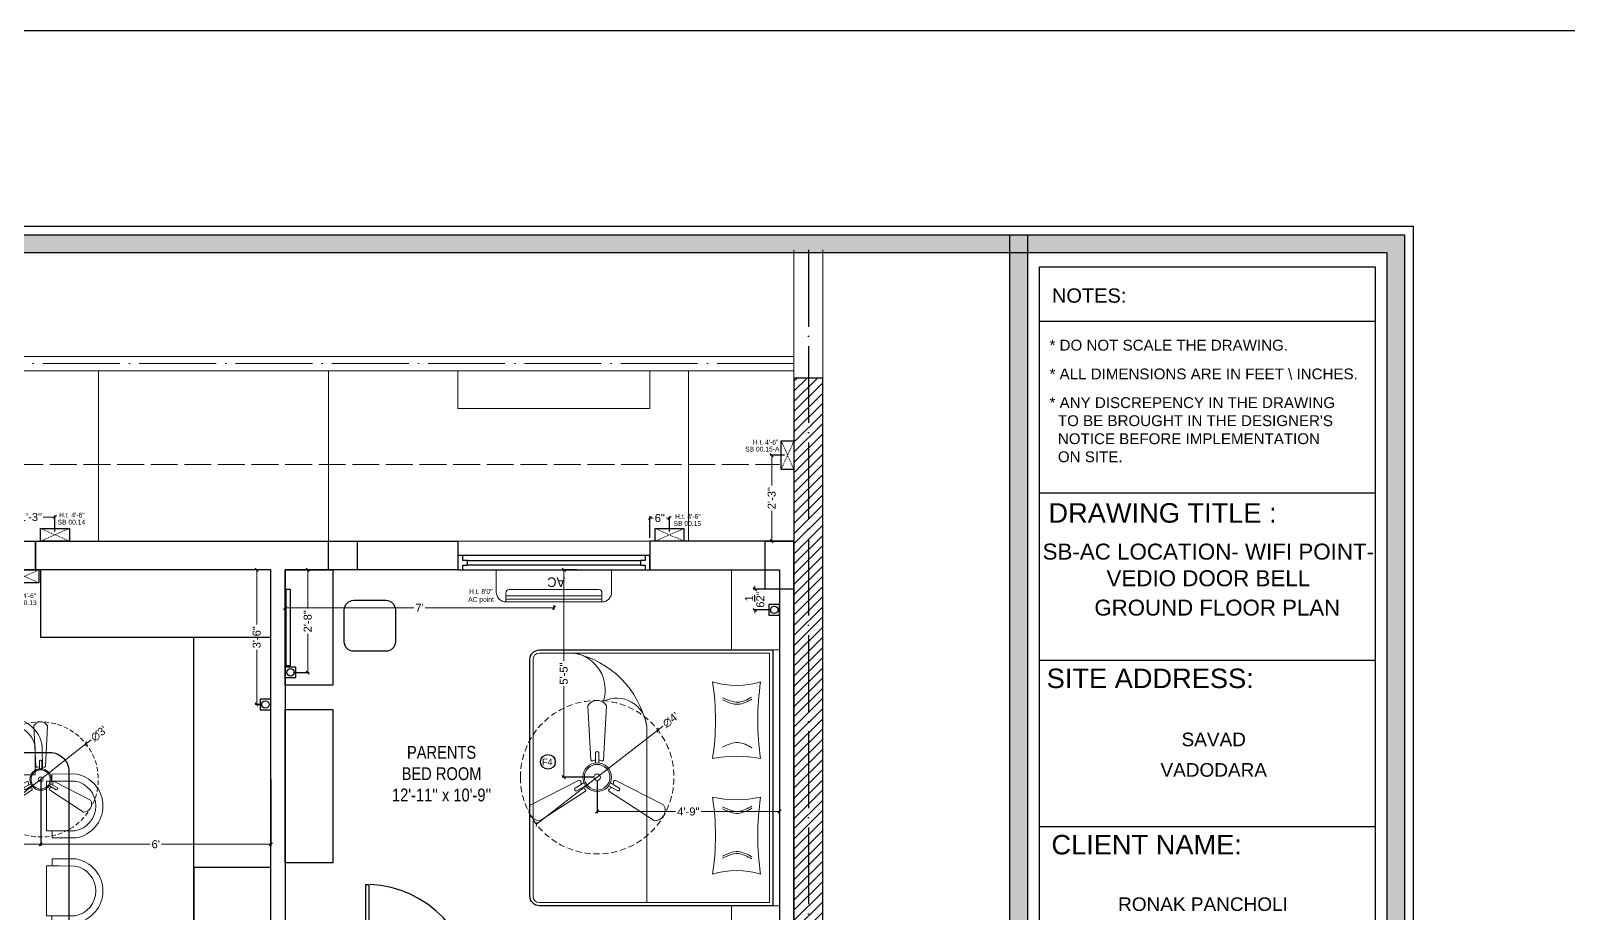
# Model space of a CAD drawing. Header units: millimetres. Extents: x 56222 to 3066687, y -650199 to -121287.
# Drawn here: x 147677.7 to 148158.1, y -179657.5 to -179381.5 of the extents above; entities that cross this region are included whole.
import ezdxf
from ezdxf.enums import TextEntityAlignment as Align

# ---------------------------------------------------------------- set-up
doc = ezdxf.new("R2010")
doc.units = ezdxf.units.MM
doc.header["$MEASUREMENT"] = 0
doc.header["$PDMODE"] = 35
for name, pattern in [('ACAD_ISO02W100', [15, 12, -3]), ('ACAD_ISO04W100', [30, 24, -3, 0, -3]), ('DASHED', [0.75, 0.5, -0.25]), ('DASHED2', [0.375, 0.25, -0.125])]:
    doc.linetypes.add(name, pattern=pattern)
doc.layers.get('Defpoints').update_dxf_attribs({"color": 220})
for name, color, linetype in [('AR DOOR', 40, 'Continuous'), ('AR ELE-5', 134, 'Continuous'), ('GROUND FLOOR  ( Text )', 251, 'Continuous'), ('str coll', 6, 'Continuous')]:
    doc.layers.add(name, color=color, linetype=linetype)
for name, color, linetype, lineweight in [('COLUMN', 1, 'Continuous', 30), ('dim05', 1, 'Continuous', 13), ('el', 7, 'Continuous', 20), ('ELEC-wires', 1, 'DASHED2', 13), ('Electrical', 84, 'Continuous', 30), ('FIRST FLOOR ( TEXT )', 7, 'Continuous', 9), ('FURNITURE', 32, 'Continuous', 9), ('GROUND FLOOR', 7, 'Continuous', 9), ('GROUND FLOOR  ( HATCH )', 251, 'Continuous', 9), ('GROUND FLOOR  ( PLINE )', 251, 'Continuous', 30), ('NAME PLATE', 7, 'Continuous', 25), ('Text', 7, 'Continuous', 15), ('wall', 7, 'Continuous', 30), ('X_PLOT', 1, 'Continuous', 9), ('XX~SLAB ( BEAM )~ ( DIM )', 7, 'Continuous', 9)]:
    doc.layers.add(name, color=color, linetype=linetype, lineweight=lineweight)
doc.layers.add('XX~SLAB ( PLINE )', color=251, linetype='Continuous', plot=False)
doc.styles.add('Arial', font='arial.ttf')
doc.styles.add('KATHA', font='swissc.ttf')
doc.styles.get("Standard").update_dxf_attribs({"font": 'arial.ttf', "height": 6})
doc.styles.add('TEXT', font='eurr____.ttf')
doc.dimstyles.new('ISO-25', dxfattribs={"dimtxt": 2.5, "dimasz": 1, "dimexe": 0.5, "dimexo": 1, "dimtad": 0, "dimdec": 1, "dimlunit": 4, "dimtxsty": 'Standard', "dimblk": 'OBLIQUE', "dimcen": 2.5, "dimclrd": 1, "dimclre": 1, "dimclrt": 5, "dimadec": 0, "dimazin": 0, "dimtfac": 1, "dimtdec": 1, "dimtmove": 0, "dimatfit": 3, "dimfxl": 1, "dimlwd": -1, "dimarcsym": 0})

# ---------------------------------------------------------------- blocks, each defined once
blk = doc.blocks.new('LAYOUT FILE')
at = {"layer": 'NAME PLATE', "true_color": 0xd39e00}
h = blk.add_hatch(color=42, dxfattribs=at)
h.paths.add_polyline_path([(3346889.83, -513806.18), (3346889.83, -514260.7), (3347535.56, -514260.7), (3347535.56, -513806.18)])
h.paths.add_polyline_path([(3346894.36, -513810.71), (3347531.03, -513810.71), (3347531.03, -514256.17), (3346894.36, -514256.17)], flags=16)
blk.add_hatch(color=42, dxfattribs=at).paths.add_polyline_path([(3347433.6, -514256.17), (3347438.13, -514256.17), (3347438.13, -513806.18), (3347433.6, -513806.18)])
at = {"layer": 'NAME PLATE', "color": 42, "true_color": 0xd39e00}
for p, q in [((3347527.96, -513828.55), (3347441.2, -513828.55)), ((3347527.96, -513872.99), (3347441.2, -513872.99)), ((3347527.96, -513916.26), (3347441.2, -513916.26)), ((3347527.96, -513959.27), (3347441.2, -513959.27))]:
    blk.add_line(p, q, dxfattribs=at)
for points in [[(3346887.56, -513803.91), (3347537.83, -513803.91), (3347537.83, -514262.96), (3346887.56, -514262.96)], [(3346889.83, -513806.18), (3347535.56, -513806.18), (3347535.56, -514260.7), (3346889.83, -514260.7)], [(3347433.6, -514256.17), (3347433.6, -513806.18), (3347438.13, -513806.18), (3347438.13, -514256.17)], [(3346894.36, -513810.71), (3347531.03, -513810.71), (3347531.03, -514256.17), (3346894.36, -514256.17)], [(3347441.2, -514252.44), (3347441.2, -513814.44), (3347527.96, -513814.44), (3347527.96, -514252.44)]]:
    blk.add_lwpolyline(points, close=True, dxfattribs=at)
at = {"layer": 'NAME PLATE', "style": 'Arial'}
for s, height, p in [('NOTES:', 3.699, (3347454.07, -513823.73)), ('DRAWING TITLE : ', 5.0338, (3347474.01, -513880.61)), ('SITE ADDRESS:', 5.0338, (3347469.85, -513923.39)), ('CLIENT NAME:', 5.0338, (3347468.93, -513966.4))]:
    blk.add_text(s, height=height, dxfattribs=at).set_placement(p, align=Align.CENTER)
at = {"layer": 'NAME PLATE', "char_height": 2.7974, "width": 108.0765, "attachment_point": 1, "style": 'Arial'}
for s, insert in [('* DO NOT SCALE THE DRAWING.', (3347443.82, -513833.31, 0)), ('* ALL DIMENSIONS ARE IN FEET \\\\ INCHES.', (3347443.82, -513840.75, 0)), ("* ANY DISCREPENCY IN THE DRAWING \\P  TO BE BROUGHT IN THE DESIGNER'S\\P  NOTICE BEFORE IMPLEMENTATION \\P  ON SITE.", (3347443.82, -513848.18, 0))]:
    blk.add_mtext(s, dxfattribs=dict(at, insert=insert))
blk = doc.blocks.new('SD DSD')
at = {"layer": 'FURNITURE'}
for p, q in [((3348486.7, -514623.32), (3348486.68, -514619.42)), ((3348502.23, -514619.34), (3348502.25, -514623.25)), ((3348486.7, -514623.32), (3348502.25, -514623.25)), ((3348483.69, -514625.26), (3348479.79, -514625.25)), ((3348483.69, -514625.26), (3348483.66, -514640.81)), ((3348505.76, -514625.26), (3348509.66, -514625.25)), ((3348505.76, -514625.26), (3348505.79, -514640.81)), ((3348479.75, -514640.8), (3348483.66, -514640.81)), ((3348509.7, -514640.8), (3348505.79, -514640.81)), ((3348479.75, -514651.77), (3348483.66, -514651.76)), ((3348483.69, -514667.31), (3348483.66, -514651.76)), ((3348505.76, -514667.31), (3348505.79, -514651.76)), ((3348509.7, -514651.77), (3348505.79, -514651.76)), ((3348483.69, -514667.31), (3348479.79, -514667.32)), ((3348505.76, -514667.31), (3348509.66, -514667.32)), ((3348486.7, -514669.25), (3348486.68, -514673.16)), ((3348486.7, -514669.25), (3348502.25, -514669.32)), ((3348502.23, -514673.23), (3348502.25, -514669.32))]:
    blk.add_line(p, q, dxfattribs=at)
at = {"layer": 'FURNITURE', "flags": 128}
for points in [[(3348502.23, -514621.56), (3348504.46, -514621.55), (3348504.42, -514614.17, 0.853613), (3348484.42, -514614.22), (3348484.46, -514621.65), (3348486.68, -514621.64)], [(3348502.22, -514619.34), (3348502.23, -514621.56), (3348502.2, -514614.36, 0.835758), (3348486.65, -514614.39), (3348486.67, -514619.42), (3348486.68, -514621.64)], [(3348481.97, -514640.8), (3348481.97, -514643.02), (3348474.58, -514643.01, -0.853613), (3348474.58, -514623.01), (3348482.01, -514623.02), (3348482.01, -514625.25)], [(3348507.48, -514640.8), (3348507.48, -514643.02), (3348514.87, -514643.01, 0.853613), (3348514.87, -514623.01), (3348507.44, -514623.02), (3348507.44, -514625.25)], [(3348479.75, -514640.79), (3348481.97, -514640.8), (3348474.77, -514640.78, -0.835758), (3348474.76, -514625.23), (3348479.79, -514625.24), (3348482.01, -514625.25)], [(3348509.7, -514640.79), (3348507.48, -514640.8), (3348514.68, -514640.78, 0.835758), (3348514.69, -514625.23), (3348509.66, -514625.24), (3348507.44, -514625.25)], [(3348481.97, -514651.77), (3348481.97, -514649.55), (3348474.58, -514649.57, 0.853613), (3348474.58, -514669.57), (3348482.01, -514669.55), (3348482.01, -514667.32)], [(3348479.75, -514651.78), (3348481.97, -514651.77), (3348474.77, -514651.79, 0.835758), (3348474.76, -514667.34), (3348479.79, -514667.33), (3348482.01, -514667.33)], [(3348507.48, -514651.77), (3348507.48, -514649.55), (3348514.87, -514649.57, -0.853613), (3348514.87, -514669.57), (3348507.44, -514669.55), (3348507.44, -514667.32)], [(3348509.7, -514651.78), (3348507.48, -514651.77), (3348514.68, -514651.79, -0.835758), (3348514.69, -514667.34), (3348509.66, -514667.33), (3348507.44, -514667.33)], [(3348502.23, -514671.01), (3348504.46, -514671.02), (3348504.42, -514678.4, -0.853613), (3348484.42, -514678.36), (3348484.46, -514670.92), (3348486.68, -514670.93)], [(3348502.22, -514673.23), (3348502.23, -514671.01), (3348502.2, -514678.21, -0.835758), (3348486.65, -514678.18), (3348486.67, -514673.16), (3348486.68, -514670.93)]]:
    blk.add_lwpolyline(points, format="xyb", dxfattribs=at)
at = {"layer": 'FURNITURE', "lineweight": 30}
blk.add_lwpolyline([(3348506.78, -514676.29), (3348482.68, -514676.29, -0.414214), (3348476.68, -514670.29), (3348476.68, -514622.29, -0.414214), (3348482.68, -514616.29), (3348506.78, -514616.29, -0.414214), (3348512.78, -514622.29), (3348512.78, -514670.29, -0.414214)], format="xyb", close=True, dxfattribs=at)
blk = doc.blocks.new('*U257')
for points in [[(0, 0), (0, 1120), (30, 1120), (30, 0)], [(-40, 0), (0, 0), (0, -30), (10, -30), (10, -100), (-40, -100)], [(1160, 0), (1120, 0), (1120, -30), (1110, -30), (1110, -100), (1160, -100)]]:
    blk.add_lwpolyline(points, close=True)
at = {"layer": 'AR ELE-5', "linetype": 'ByBlock', "ltscale": 15}
blk.add_arc((-2, -1), 1122, 0.0347, 87.627, dxfattribs=at)
blk = doc.blocks.new('6616')
at = {"color": 242, "linetype": 'DASHED', "true_color": 0xcd2027}
for p, q in [((386784.79, -36915.77), (386775.78, -36911.78)), ((386784.79, -36911.78), (386775.78, -36915.77))]:
    blk.add_line(p, q, dxfattribs=at)
at = {"layer": 'ELEC-wires', "color": 5, "linetype": 'ByBlock', "lineweight": 30, "ltscale": 4}
blk.add_lwpolyline([(386775.78, -36911.78), (386784.79, -36911.78), (386784.79, -36915.77), (386775.78, -36915.77)], close=True, dxfattribs=at)
blk = doc.blocks.new('fan')
at = {"layer": 'Electrical', "lineweight": 15, "ltscale": 20}
for p, q in [((3300835.29, -509900.78), (3300836.47, -509923.43)), ((3300841.81, -509923.43), (3300842.99, -509900.78)), ((3300838.47, -509924.57), (3300838.47, -509920.25)), ((3300839.81, -509920.28), (3300839.81, -509924.57)), ((3300831.66, -509931.77), (3300811.45, -509942.07)), ((3300829.93, -509935.08), (3300833.64, -509932.93)), ((3300844.64, -509932.93), (3300848.38, -509935.09)), ((3300866.83, -509942.07), (3300846.62, -509931.77)), ((3300815.3, -509948.74), (3300834.33, -509936.39)), ((3300834.31, -509934.09), (3300830.57, -509936.25)), ((3300843.95, -509936.39), (3300862.98, -509948.74)), ((3300847.68, -509936.23), (3300843.97, -509934.09))]:
    blk.add_line(p, q, dxfattribs=at)
at = {"layer": 'Electrical', "linetype": 'DASHED', "lineweight": 15, "ltscale": 5}
blk.add_circle((3300839.14, -509930.53), 32, dxfattribs=at)
at = {"layer": 'Electrical', "lineweight": 15, "ltscale": 20}
for centre, major_axis, start_param, end_param in [((3300839.14, -509902.94), (3.12, 3.12), -0.272136, 1.842967), ((3300839.13, -509920.5), (0.501, 0.501), -0.465536, 1.983618), ((3300839.14, -509930.53), (4.24, -4.24), 3.14161, 9.424795), ((3300839.14, -509930.53), (3.77, -3.77), 1.749190548672175e-05, 6.283202799085073), ((3300837.1, -509923.08), (0.51, 0.51), 2.863014, 4.257784), ((3300839.14, -509926.42), (2.27, -2.27), 2.565057, 2.951308), ((3300839.14, -509926.42), (2.27, 2.27), 0.19032, 0.57657), ((3300841.18, -509923.08), (0.51, -0.51), 5.167028, 6.561799), ((3300831.67, -509932.49), (0.51, -0.51), 0.978238, 2.373008), ((3300835.59, -509932.58), (2.27, -2.27), 3.855511, 4.241762), ((3300839.14, -509930.53), (0.943, 0.943), 1.570814, 7.853999), ((3300842.69, -509932.58), (2.27, 2.27), 5.183051, 5.569301), ((3300846.61, -509932.49), (0.51, -0.51), 2.339416, 3.734186), ((3300830.46, -509935.55), (0.501, -0.501), 3.199655, 5.648809), ((3300835.59, -509932.58), (2.27, -2.27), 4.659452, 5.045703), ((3300833.71, -509936.02), (0.51, 0.51), -1.325776, 0.068994), ((3300844.57, -509936.02), (0.51, -0.51), 3.072633, 4.467404), ((3300842.69, -509932.58), (2.27, 2.27), 4.37911, 4.765361), ((3300847.83, -509935.54), (0.501, 0.501), 3.723254, 6.172408), ((3300815.25, -509944.32), (3.12, -3.12), 3.393055, 5.508159), ((3300863.03, -509944.32), (3.12, -3.12), 5.48745, 7.602554)]:
    blk.add_ellipse(centre, major_axis=major_axis, ratio=1, start_param=start_param, end_param=end_param, dxfattribs=at)
blk = doc.blocks.new('_Oblique')
at = {"layer": 'wall', "color": 0, "lineweight": -2}
blk.add_line((-0.5, -0.5), (0.5, 0.5), dxfattribs=at)
blk = doc.blocks.new('*D1138')
at = {"layer": 'Defpoints', "color": 0, "lineweight": 30, "transparency": 16777216}
for p in [(147854.67, -179614.91), (147911.66, -179615.11), (147911.66, -179625.64)]:
    blk.add_point(p, dxfattribs=at)
at = {"layer": 'dim05', "color": 1, "linetype": 'Continuous', "lineweight": -2, "transparency": 16777216}
for p, q in [((147854.67, -179615.91), (147854.67, -179626.14)), ((147911.66, -179616.11), (147911.66, -179626.14))]:
    blk.add_line(p, q, dxfattribs=at)
at = {"layer": 'dim05', "color": 1, "linetype": 'Continuous', "transparency": 16777216}
for p, q in [((147854.67, -179625.64), (147879.16, -179625.64)), ((147911.66, -179625.64), (147887.16, -179625.64))]:
    blk.add_line(p, q, dxfattribs=at)
at = {"layer": 'dim05', "color": 1, "transparency": 16777216, "rotation": 180}
blk.add_blockref('_Oblique', (147854.67, -179625.64), dxfattribs=at)
at = {"layer": 'dim05', "color": 1, "transparency": 16777216}
blk.add_blockref('_Oblique', (147911.66, -179625.64), dxfattribs=at)
at = {"layer": 'dim05', "color": 5, "lineweight": 25, "transparency": 16777216, "insert": (147883.16, -179625.64), "char_height": 2.5, "attachment_point": 5, "style": 'Arial'}
blk.add_mtext('4\'-9"', dxfattribs=at)
blk = doc.blocks.new('*D1144')
at = {"layer": 'Defpoints', "color": 0, "lineweight": 30, "transparency": 16777216}
for p in [(147758.82, -179550.1), (147764.2, -179550.1), (147758.82, -179582.21)]:
    blk.add_point(p, dxfattribs=at)
at = {"layer": 'dim05', "color": 1, "linetype": 'Continuous', "lineweight": -2, "transparency": 16777216}
for p, q in [((147759.82, -179550.1), (147764.7, -179550.1)), ((147759.82, -179582.21), (147764.7, -179582.21))]:
    blk.add_line(p, q, dxfattribs=at)
at = {"layer": 'dim05', "color": 1, "linetype": 'Continuous', "transparency": 16777216}
for p, q in [((147764.2, -179550.1), (147764.2, -179562.19)), ((147764.2, -179582.21), (147764.2, -179570.13))]:
    blk.add_line(p, q, dxfattribs=at)
at = {"layer": 'dim05', "color": 1, "transparency": 16777216}
for p, rotation in [((147764.2, -179550.1), 90), ((147764.2, -179582.21), 270)]:
    blk.add_blockref('_Oblique', p, dxfattribs=dict(at, rotation=rotation))
at = {"layer": 'dim05', "color": 5, "lineweight": 25, "transparency": 16777216, "insert": (147764.2, -179566.16), "char_height": 2.5, "attachment_point": 5, "rotation": 90, "style": 'Arial'}
blk.add_mtext('2\'-8"', dxfattribs=at)
blk = doc.blocks.new('*D1153')
at = {"layer": 'Defpoints', "color": 0, "lineweight": 30, "transparency": 16777216}
for p in [(147596.86, -179614.6), (147680.76, -179614.6), (147680.76, -179635.88)]:
    blk.add_point(p, dxfattribs=at)
at = {"layer": 'dim05', "color": 1, "linetype": 'Continuous', "lineweight": -2, "transparency": 16777216}
for p, q in [((147596.86, -179615.6), (147596.86, -179636.38)), ((147680.76, -179615.6), (147680.76, -179636.38))]:
    blk.add_line(p, q, dxfattribs=at)
at = {"layer": 'dim05', "color": 1, "linetype": 'Continuous', "transparency": 16777216}
for p, q in [((147596.86, -179635.88), (147637.05, -179635.88)), ((147680.76, -179635.88), (147640.58, -179635.88))]:
    blk.add_line(p, q, dxfattribs=at)
at = {"layer": 'dim05', "color": 1, "transparency": 16777216, "rotation": 180}
blk.add_blockref('_Oblique', (147596.86, -179635.88), dxfattribs=at)
at = {"layer": 'dim05', "color": 1, "transparency": 16777216}
blk.add_blockref('_Oblique', (147680.76, -179635.88), dxfattribs=at)
at = {"layer": 'dim05', "color": 5, "lineweight": 25, "transparency": 16777216, "insert": (147638.81, -179635.88), "char_height": 2.5, "attachment_point": 5, "style": 'Arial'}
blk.add_mtext("7'", dxfattribs=at)
blk = doc.blocks.new('*D1154')
at = {"layer": 'Defpoints', "color": 0, "lineweight": 30, "transparency": 16777216}
for p in [(147680.76, -179614.6), (147752.66, -179614.6), (147752.66, -179635.88)]:
    blk.add_point(p, dxfattribs=at)
at = {"layer": 'dim05', "color": 1, "linetype": 'Continuous', "lineweight": -2, "transparency": 16777216}
for p, q in [((147680.76, -179615.6), (147680.76, -179636.38)), ((147752.66, -179615.6), (147752.66, -179636.38))]:
    blk.add_line(p, q, dxfattribs=at)
at = {"layer": 'dim05', "color": 1, "linetype": 'Continuous', "transparency": 16777216}
for p, q in [((147680.76, -179635.88), (147714.93, -179635.88)), ((147752.66, -179635.88), (147718.49, -179635.88))]:
    blk.add_line(p, q, dxfattribs=at)
at = {"layer": 'dim05', "color": 1, "transparency": 16777216, "rotation": 180}
blk.add_blockref('_Oblique', (147680.76, -179635.88), dxfattribs=at)
at = {"layer": 'dim05', "color": 1, "transparency": 16777216}
blk.add_blockref('_Oblique', (147752.66, -179635.88), dxfattribs=at)
at = {"layer": 'dim05', "color": 5, "lineweight": 25, "transparency": 16777216, "insert": (147716.71, -179635.88), "char_height": 2.5, "attachment_point": 5, "style": 'Arial'}
blk.add_mtext("6'", dxfattribs=at)
blk = doc.blocks.new('*D1158')
at = {"layer": 'Defpoints', "color": 0, "lineweight": 30, "transparency": 16777216}
for p in [(147694.92, -179604.49), (147666.6, -179626.72)]:
    blk.add_point(p, dxfattribs=at)
at = {"layer": 'dim05', "color": 1, "linetype": 'Continuous', "transparency": 16777216}
for p in [(147666.6, -179626.72), (147696.49, -179603.25)]:
    blk.add_line(p, (147694.92, -179604.49), dxfattribs=at)
at = {"layer": 'dim05', "color": 1, "transparency": 16777216}
for p, rotation in [((147694.92, -179604.49), 218.1354486598704), ((147666.6, -179626.72), 38.13544865987041)]:
    blk.add_blockref('_Oblique', p, dxfattribs=dict(at, rotation=rotation))
at = {"layer": 'dim05', "color": 5, "lineweight": 25, "transparency": 16777216, "insert": (147698.96, -179601.32), "char_height": 2.5, "attachment_point": 5, "rotation": 38.1354, "style": 'Arial'}
blk.add_mtext("∅3'", dxfattribs=at)
blk = doc.blocks.new('*D1159')
at = {"layer": 'Defpoints', "color": 0, "lineweight": 30, "transparency": 16777216}
for p in [(147685.23, -179533.57), (147685.23, -179539.11), (147670.16, -179541.1)]:
    blk.add_point(p, dxfattribs=at)
at = {"layer": 'dim05', "color": 1, "linetype": 'Continuous', "lineweight": -2, "transparency": 16777216}
for p, q in [((147670.16, -179540.1), (147670.16, -179533.07)), ((147685.23, -179538.11), (147685.23, -179533.07))]:
    blk.add_line(p, q, dxfattribs=at)
at = {"layer": 'dim05', "color": 1, "linetype": 'Continuous', "transparency": 16777216}
for p, q in [((147670.16, -179533.57), (147673.86, -179533.57)), ((147685.23, -179533.57), (147681.53, -179533.57))]:
    blk.add_line(p, q, dxfattribs=at)
at = {"layer": 'dim05', "color": 1, "transparency": 16777216, "rotation": 180}
blk.add_blockref('_Oblique', (147670.16, -179533.57), dxfattribs=at)
at = {"layer": 'dim05', "color": 1, "transparency": 16777216}
blk.add_blockref('_Oblique', (147685.23, -179533.57), dxfattribs=at)
at = {"layer": 'dim05', "color": 5, "lineweight": 25, "transparency": 16777216, "insert": (147677.7, -179533.57), "char_height": 2.5, "attachment_point": 5, "style": 'Arial'}
blk.add_mtext('1\'-3"', dxfattribs=at)
blk = doc.blocks.new('*D1160')
at = {"layer": 'Defpoints', "color": 0, "lineweight": 30, "transparency": 16777216}
for p in [(147877.28, -179533.87), (147877.28, -179539.13), (147871.16, -179541.1)]:
    blk.add_point(p, dxfattribs=at)
at = {"layer": 'dim05', "color": 1, "linetype": 'Continuous', "lineweight": -2, "transparency": 16777216}
for p, q in [((147871.16, -179540.1), (147871.16, -179533.37)), ((147877.28, -179538.13), (147877.28, -179533.37))]:
    blk.add_line(p, q, dxfattribs=at)
at = {"layer": 'dim05', "color": 1, "linetype": 'Continuous', "transparency": 16777216}
for p, q in [((147871.16, -179533.87), (147872.15, -179533.87)), ((147877.28, -179533.87), (147876.29, -179533.87))]:
    blk.add_line(p, q, dxfattribs=at)
at = {"layer": 'dim05', "color": 1, "transparency": 16777216, "rotation": 180}
blk.add_blockref('_Oblique', (147871.16, -179533.87), dxfattribs=at)
at = {"layer": 'dim05', "color": 1, "transparency": 16777216}
blk.add_blockref('_Oblique', (147877.28, -179533.87), dxfattribs=at)
at = {"layer": 'dim05', "color": 5, "lineweight": 25, "transparency": 16777216, "insert": (147874.22, -179533.87), "char_height": 2.5, "attachment_point": 5, "style": 'Arial'}
blk.add_mtext('6"', dxfattribs=at)
blk = doc.blocks.new('*D1161')
at = {"layer": 'Defpoints', "color": 0, "lineweight": 30, "transparency": 16777216}
for p in [(147914.17, -179514.23), (147909.2, -179541.1), (147912.17, -179541.1)]:
    blk.add_point(p, dxfattribs=at)
at = {"layer": 'dim05', "color": 1, "linetype": 'Continuous', "lineweight": -2, "transparency": 16777216}
for p, q in [((147913.17, -179514.23), (147908.7, -179514.23)), ((147911.17, -179541.1), (147908.7, -179541.1))]:
    blk.add_line(p, q, dxfattribs=at)
at = {"layer": 'dim05', "color": 1, "linetype": 'Continuous', "transparency": 16777216}
for p, q in [((147909.2, -179514.23), (147909.2, -179523.7)), ((147909.2, -179541.1), (147909.2, -179531.63))]:
    blk.add_line(p, q, dxfattribs=at)
at = {"layer": 'dim05', "color": 1, "transparency": 16777216}
for p, rotation in [((147909.2, -179514.23), 90), ((147909.2, -179541.1), 270)]:
    blk.add_blockref('_Oblique', p, dxfattribs=dict(at, rotation=rotation))
at = {"layer": 'dim05', "color": 5, "lineweight": 25, "transparency": 16777216, "insert": (147909.2, -179527.67), "char_height": 2.5, "attachment_point": 5, "rotation": 90, "style": 'Arial'}
blk.add_mtext('2\'-3"', dxfattribs=at)
blk = doc.blocks.new('*D1172')
at = {"layer": 'Defpoints', "color": 0, "lineweight": 30, "transparency": 16777216}
for p in [(147873.61, -179600.18), (147835.72, -179629.64)]:
    blk.add_point(p, dxfattribs=at)
at = {"layer": 'dim05', "color": 1, "linetype": 'Continuous', "transparency": 16777216}
for p in [(147835.72, -179629.64), (147875.19, -179598.95)]:
    blk.add_line(p, (147873.61, -179600.18), dxfattribs=at)
at = {"layer": 'dim05', "color": 1, "transparency": 16777216}
for p, rotation in [((147873.61, -179600.18), 217.8668390307004), ((147835.72, -179629.64), 37.86683903070046)]:
    blk.add_blockref('_Oblique', p, dxfattribs=dict(at, rotation=rotation))
at = {"layer": 'dim05', "color": 5, "lineweight": 25, "transparency": 16777216, "insert": (147877.67, -179597.03), "char_height": 2.5, "attachment_point": 5, "rotation": 37.8668, "style": 'Arial'}
blk.add_mtext("∅4'", dxfattribs=at)
blk = doc.blocks.new('*D1173')
at = {"layer": 'Defpoints', "color": 0, "lineweight": 30, "transparency": 16777216}
for p in [(147748.27, -179550.1), (147752.66, -179550.1), (147750.82, -179592.2)]:
    blk.add_point(p, dxfattribs=at)
at = {"layer": 'dim05', "color": 1, "linetype": 'Continuous', "lineweight": -2, "transparency": 16777216}
for p, q in [((147751.66, -179550.1), (147747.77, -179550.1)), ((147749.82, -179592.2), (147747.77, -179592.2))]:
    blk.add_line(p, q, dxfattribs=at)
at = {"layer": 'dim05', "color": 1, "linetype": 'Continuous', "transparency": 16777216}
for p, q in [((147748.27, -179550.1), (147748.27, -179567.2)), ((147748.27, -179592.2), (147748.27, -179575.1))]:
    blk.add_line(p, q, dxfattribs=at)
at = {"layer": 'dim05', "color": 1, "transparency": 16777216}
for p, rotation in [((147748.27, -179550.1), 90), ((147748.27, -179592.2), 270)]:
    blk.add_blockref('_Oblique', p, dxfattribs=dict(at, rotation=rotation))
at = {"layer": 'dim05', "color": 5, "lineweight": 25, "transparency": 16777216, "insert": (147748.27, -179571.15), "char_height": 2.5, "attachment_point": 5, "rotation": 90, "style": 'Arial'}
blk.add_mtext('3\'-6"', dxfattribs=at)
blk = doc.blocks.new('*D1093')
at = {"layer": 'Defpoints', "color": 0, "lineweight": 30, "transparency": 16777216}
for p in [(147903.92, -179556.1), (147910, -179556.1), (147910, -179562.61)]:
    blk.add_point(p, dxfattribs=at)
at = {"layer": 'dim05', "color": 1, "linetype": 'Continuous', "lineweight": -2, "transparency": 16777216}
for p, q in [((147909, -179556.1), (147903.42, -179556.1)), ((147909, -179562.61), (147903.42, -179562.61))]:
    blk.add_line(p, q, dxfattribs=at)
at = {"layer": 'dim05', "color": 1, "linetype": 'Continuous', "transparency": 16777216}
for p, q in [((147903.92, -179556.1), (147903.92, -179555.1)), ((147903.92, -179556.1), (147903.92, -179556.38)), ((147903.92, -179562.61), (147903.92, -179562.34)), ((147903.92, -179562.61), (147903.92, -179563.61))]:
    blk.add_line(p, q, dxfattribs=at)
at = {"layer": 'dim05', "color": 1, "transparency": 16777216}
for p, rotation in [((147903.92, -179556.1), 270), ((147903.92, -179562.61), 90)]:
    blk.add_blockref('_Oblique', p, dxfattribs=dict(at, rotation=rotation))
at = {"layer": 'dim05', "color": 5, "lineweight": 25, "transparency": 16777216, "insert": (147903.92, -179559.36), "char_height": 2.5, "attachment_point": 5, "rotation": 90, "style": 'Arial'}
blk.add_mtext('6{\\H1x;\\S1/2;}"', dxfattribs=at)
blk = doc.blocks.new('*D1096')
at = {"layer": 'Defpoints', "color": 0, "lineweight": 30, "transparency": 16777216}
for p in [(147849.34, -179550.1), (147844.22, -179614.91), (147854.67, -179614.91)]:
    blk.add_point(p, dxfattribs=at)
at = {"layer": 'dim05', "color": 1, "linetype": 'Continuous', "lineweight": -2, "transparency": 16777216}
for p, q in [((147848.34, -179550.1), (147843.72, -179550.1)), ((147853.67, -179614.91), (147843.72, -179614.91))]:
    blk.add_line(p, q, dxfattribs=at)
at = {"layer": 'dim05', "color": 1, "linetype": 'Continuous', "transparency": 16777216}
for p, q in [((147844.22, -179550.1), (147844.22, -179578.56)), ((147844.22, -179614.91), (147844.22, -179586.46))]:
    blk.add_line(p, q, dxfattribs=at)
at = {"layer": 'dim05', "color": 1, "transparency": 16777216}
for p, rotation in [((147844.22, -179550.1), 90), ((147844.22, -179614.91), 270)]:
    blk.add_blockref('_Oblique', p, dxfattribs=dict(at, rotation=rotation))
at = {"layer": 'dim05', "color": 5, "lineweight": 25, "transparency": 16777216, "insert": (147844.22, -179582.51), "char_height": 2.5, "attachment_point": 5, "rotation": 90, "style": 'Arial'}
blk.add_mtext('5\'-5"', dxfattribs=at)
blk = doc.blocks.new('ac paln')
at = {"layer": 'Electrical', "lineweight": 15}
for p, q in [((389238.69, -37646.36), (389238.69, -37610.34)), ((389238.69, -37610.34), (389245.67, -37610.34)), ((389244.81, -37642.35), (389244.81, -37614.35)), ((389245.81, -37613.35), (389248.68, -37613.35)), ((389246.82, -37643.35), (389246.82, -37613.35)), ((389247.82, -37643.35), (389247.82, -37613.35)), ((389248.68, -37613.35), (389248.68, -37643.35)), ((389248.68, -37643.35), (389248.68, -37613.35)), ((389245.81, -37643.35), (389248.68, -37643.35)), ((389248.68, -37643.35), (389248.68, -37643.35)), ((389245.67, -37646.36), (389238.69, -37646.36))]:
    blk.add_line(p, q, dxfattribs=at)
for centre, start, end in [((389245.67, -37613.35), 0, 90), ((389245.67, -37643.35), 270, 0)]:
    blk.add_arc(centre, 3.01, start, end, dxfattribs=at)
at = {"layer": 'Electrical', "lineweight": 15, "extrusion": (0, 0, -1)}
for centre, start_param, end_param in [((389245.81, -37614.35), -0.785398, 0.785398), ((389245.81, -37642.35), 3.926991, 5.497787)]:
    blk.add_ellipse(centre, major_axis=(-0.71, 0.71), ratio=1, start_param=start_param, end_param=end_param, dxfattribs=at)
at = {"layer": 'Text', "style": 'TEXT'}
blk.add_text('AC', height=3, rotation=270, dxfattribs=at).set_placement((389241.02, -37624.87))
blk = doc.blocks.new('*D1193')
at = {"layer": 'Defpoints', "color": 0, "lineweight": 30, "transparency": 16777216}
for p in [(147757.16, -179554.64), (147841.16, -179560.1), (147841.16, -179561.94)]:
    blk.add_point(p, dxfattribs=at)
at = {"layer": 'dim05', "color": 1, "linetype": 'Continuous', "lineweight": -2, "transparency": 16777216}
for p, q in [((147757.16, -179555.64), (147757.16, -179562.44)), ((147841.16, -179561.1), (147841.16, -179562.44))]:
    blk.add_line(p, q, dxfattribs=at)
at = {"layer": 'dim05', "color": 1, "linetype": 'Continuous', "transparency": 16777216}
for p, q in [((147757.16, -179561.94), (147797.39, -179561.94)), ((147841.16, -179561.94), (147800.92, -179561.94))]:
    blk.add_line(p, q, dxfattribs=at)
at = {"layer": 'dim05', "color": 1, "transparency": 16777216, "rotation": 180}
blk.add_blockref('_Oblique', (147757.16, -179561.94), dxfattribs=at)
at = {"layer": 'dim05', "color": 1, "transparency": 16777216}
blk.add_blockref('_Oblique', (147841.16, -179561.94), dxfattribs=at)
at = {"layer": 'dim05', "color": 5, "lineweight": 25, "transparency": 16777216, "insert": (147799.16, -179561.94), "char_height": 2.5, "attachment_point": 5, "style": 'Arial'}
blk.add_mtext("7'", dxfattribs=at)

msp = doc.modelspace()

# ---------------------------------------------------------------- hatches: boundary and pattern name
at = {"layer": 'GROUND FLOOR  ( HATCH )'}
h = msp.add_hatch(dxfattribs=at)
h.set_pattern_fill('ANSI31', color=6, scale=18, style=0)
h.set_pattern_definition([(45, (31384.4738, -17214.4287), (-1.590990258, 1.590990258), [])])
h.paths.add_polyline_path([(147925.1597, -179490.1031), (147916.1597, -179490.1031), (147916.1597, -179833.6031), (147925.1597, -179833.6031)])

# ---------------------------------------------------------------- linework, layer by layer
at = {"color": 5}
msp.add_lwpolyline([(147757.5267, -179556.1034), (147758.7023, -179556.1034), (147758.7023, -179580.1114), (147757.5267, -179580.1114)], close=True, dxfattribs=at)
at = {"layer": 'COLUMN'}
for points in [[(147670.1597, -179541.1031), (147679.1597, -179541.1031), (147679.1597, -179550.1031), (147670.1597, -179550.1031)], [(147770.6597, -179541.1031), (147779.6597, -179541.1031), (147779.6597, -179550.1031), (147770.6597, -179550.1031)], [(147907.1597, -179541.1031), (147916.1597, -179541.1031), (147916.1597, -179556.1031), (147907.1597, -179556.1031)]]:
    msp.add_lwpolyline(points, close=True, dxfattribs=at)
at = {"layer": 'FURNITURE', "lineweight": 30}
for p, q in [((147680.6597, -179550.1031), (147680.6597, -179571.1031)), ((147680.6597, -179571.1031), (147752.6597, -179571.1031)), ((147728.6597, -179679.1031), (147728.6597, -179571.1031))]:
    msp.add_line(p, q, dxfattribs=at)
at = {"layer": 'FURNITURE'}
msp.add_line((147870.1341, -179654.1114), (147870.1341, -179598.9184), dxfattribs=at)
at = {"layer": 'FURNITURE', "lineweight": 30}
for points in [[(147757.1597, -179550.1031), (147772.1003, -179550.1031), (147772.1003, -179586.1295), (147757.1597, -179586.1295)], [(147757.1597, -179593.7215), (147772.1003, -179593.7215), (147772.1003, -179641.6906), (147757.1597, -179641.6906)], [(147728.6597, -179679.1031), (147752.6597, -179679.1031), (147752.6597, -179643.1019), (147728.6597, -179643.1019)]]:
    msp.add_lwpolyline(points, close=True, dxfattribs=at)
at = {"layer": 'FURNITURE'}
for points in [[(147911.6597, -179575.1114), (147896.6597, -179575.1114), (147896.6597, -179550.1031), (147911.6597, -179550.1031)], [(147911.6597, -179655.0949), (147896.6597, -179655.0949), (147896.6597, -179679.1031), (147911.6597, -179679.1031)]]:
    msp.add_lwpolyline(points, close=True, dxfattribs=at)
at = {"layer": 'FURNITURE', "lineweight": 30}
for points in [[(147778.6366, -179559.594), (147788.6048, -179559.594, -0.41421356), (147791.6048, -179562.594), (147791.6048, -179572.5501, -0.41421356), (147788.6048, -179575.5501), (147778.6366, -179575.5501, -0.41421356), (147775.6366, -179572.5501), (147775.6366, -179562.594, -0.41421356)], [(147833.63, -179652.1114), (147833.63, -179578.1114, -0.41421356), (147836.63, -179575.1114), (147909.5608, -179575.1114), (147909.5608, -179655.1114), (147836.63, -179655.1114, -0.41421356)]]:
    msp.add_lwpolyline(points, format="xyb", close=True, dxfattribs=at)
at = {"layer": 'FURNITURE'}
for points in [[(147834.63, -179652.1114), (147834.63, -179578.1114, -0.41421356), (147836.63, -179576.1114), (147908.5608, -179576.1114), (147908.5608, -179654.1114), (147836.63, -179654.1114, -0.41421356)], [(147856.6128, -179591.1224, -0.52796512), (147870.1341, -179598.9184, 0.29648943), (147847.4914, -179576.1114, -0.4593765), (147856.6128, -179591.1224)]]:
    msp.add_lwpolyline(points, format="xyb", close=True, dxfattribs=at)
at = {"layer": 'FURNITURE', "elevation": -0.0053}
for points in [[(147890.7399, -179609.1024, -0.10058607), (147905.7399, -179609.1024, -0.07572579), (147905.7399, -179585.1024, -0.14896716), (147890.7399, -179585.1024, -0.0741156)], [(147890.7399, -179621.1834, 0.10058607), (147905.7399, -179621.1834, 0.07572579), (147905.7399, -179645.1834, 0.14896716), (147890.7399, -179645.1834, 0.0741156)]]:
    msp.add_lwpolyline(points, format="xyb", close=True, dxfattribs=at)
at = {"layer": 'FURNITURE', "color": 1, "lineweight": 30, "ltscale": 4}
msp.add_circle((147839.2757, -179610.101), 2.2915, dxfattribs=at)
at = {"layer": 'FURNITURE'}
for points in [[(147903.0016, -179589.8442, -0.0053), (147901.5845, -179590.6161, -0.0053), (147898.5909, -179592.247, -0.0053), (147895.4741, -179590.8063, -0.0053), (147893.8328, -179590.0476, -0.0053)], [(147903.0016, -179590.4889, -0.0053), (147901.5845, -179591.2609, -0.0053), (147898.5909, -179592.8918, -0.0053), (147895.4741, -179591.4511, -0.0053), (147893.8328, -179590.6924, -0.0053)], [(147903.0016, -179605.68, -0.0053), (147901.5845, -179604.908, -0.0053), (147898.5909, -179603.2771, -0.0053), (147895.4741, -179604.7178, -0.0053), (147893.8328, -179605.4765, -0.0053)], [(147903.0016, -179623.9611, -0.0053), (147901.5845, -179624.733, -0.0053), (147898.5909, -179626.3639, -0.0053), (147895.4741, -179624.9232, -0.0053), (147893.8328, -179624.1645, -0.0053)], [(147903.0016, -179624.6058, -0.0053), (147901.5845, -179625.3778, -0.0053), (147898.5909, -179627.0087, -0.0053), (147895.4741, -179625.568, -0.0053), (147893.8328, -179624.8093, -0.0053)], [(147903.0016, -179639.7969, -0.0053), (147901.5845, -179639.0249, -0.0053), (147898.5909, -179637.394, -0.0053), (147895.4741, -179638.8347, -0.0053), (147893.8328, -179639.5934, -0.0053)], [(147903.0016, -179640.4417, -0.0053), (147901.5845, -179639.6697, -0.0053), (147898.5909, -179638.0388, -0.0053), (147895.4741, -179639.4795, -0.0053), (147893.8328, -179640.2382, -0.0053)]]:
    msp.add_open_spline(points, degree=3, knots=[0, 0, 0, 0, 4.57791705, 9.67113696, 9.67113696, 9.67113696, 9.67113696], dxfattribs=at)
at = {"layer": 'GROUND FLOOR'}
for p, q in [((147916.1597, -179450.0543), (147916.1597, -179970.9871)), ((147916.1597, -179450.0543), (147916.1597, -179541.1031)), ((147925.1597, -179450.0543), (147925.1597, -179970.9871)), ((147415.9097, -179483.3531), (147916.1597, -179483.3531)), ((147420.4097, -179487.8531), (147916.1597, -179487.8531)), ((147916.1597, -179541.1031), (147515.6597, -179541.1031)), ((147679.1597, -179541.1031), (147679.1597, -179550.1031)), ((147811.1597, -179541.1031), (147811.1597, -179550.1031)), ((147871.1597, -179541.1031), (147871.1597, -179550.1031)), ((147752.6597, -179550.1031), (147670.1597, -179550.1031)), ((147752.6597, -179550.1031), (147752.6597, -179679.1031)), ((147907.1597, -179550.1031), (147757.1597, -179550.1031)), ((147757.1597, -179550.1031), (147757.1597, -179679.1031))]:
    msp.add_line(p, q, dxfattribs=at)
at = {"layer": 'GROUND FLOOR', "color": 1, "linetype": 'ACAD_ISO04W100'}
msp.add_line((147920.6597, -179450.0543), (147920.6597, -179833.6031), dxfattribs=at)
msp.add_lwpolyline([(147916.1597, -179485.6031), (147418.1597, -179485.6031), (147418.1597, -179948.1031), (147916.1597, -179948.1031)], dxfattribs=at)
at = {"layer": 'GROUND FLOOR', "color": 6, "lineweight": 30}
msp.add_lwpolyline([(147925.1597, -179490.1031), (147916.1597, -179490.1031), (147916.1597, -179833.6031), (147925.1597, -179833.6031)], close=True, dxfattribs=at)
at = {"layer": 'GROUND FLOOR', "linetype": 'ACAD_ISO02W100', "ltscale": 0.7}
msp.add_lwpolyline([(147515.6597, -179517.1031), (147911.6597, -179517.1031)], dxfattribs=at)
at = {"layer": 'GROUND FLOOR  ( PLINE )'}
for points in [[(147679.1597, -179541.1031), (147811.1597, -179541.1031), (147811.1597, -179550.1031), (147757.1597, -179550.1031), (147757.1597, -179679.1031), (147781.1597, -179679.1031), (147781.1597, -179683.6031), (147728.6597, -179683.6031), (147728.6597, -179679.1031), (147752.6597, -179679.1031), (147752.6597, -179550.1031), (147679.1597, -179550.1031)], [(147916.1597, -179541.1031), (147871.1597, -179541.1031), (147871.1597, -179550.1031), (147911.6597, -179550.1031), (147911.6597, -179679.1031), (147875.6637, -179679.1018), (147875.6637, -179683.6018), (147907.1597, -179683.6031), (147907.1597, -179811.1031), (147874.1597, -179811.1031), (147874.1597, -179815.6031), (147907.1597, -179815.6031), (147907.1597, -179833.6031), (147916.1597, -179833.6031)]]:
    msp.add_lwpolyline(points, close=True, dxfattribs=at)
at = {"layer": 'X_PLOT', "linetype": 'ACAD_ISO04W100', "lineweight": 30}
msp.add_line((147920.6597, -179450.0543), (147920.6597, -179945.8531), dxfattribs=at)
at = {"layer": 'XX~SLAB ( BEAM )~ ( DIM )', "color": 3, "lineweight": 30}
msp.add_lwpolyline([(150043.8659, -179381.5104), (147260.9808, -179381.5104), (147260.9808, -180034.5679), (150043.8659, -180034.5679)], close=True, dxfattribs=at)
at = {"layer": 'XX~SLAB ( BEAM )~ ( DIM )'}
for points in [[(147770.6597, -179541.1031), (147698.7798, -179541.1031), (147698.7798, -179487.8531), (147770.6597, -179487.8531)], [(147871.1597, -179487.8531), (147811.1597, -179487.8531), (147811.1597, -179499.6199), (147871.1597, -179499.6199)], [(147883.1597, -179541.1031), (147916.1597, -179541.1031), (147916.1597, -179487.8531), (147883.1597, -179487.8531)]]:
    msp.add_lwpolyline(points, close=True, dxfattribs=at)
at = {"layer": 'XX~SLAB ( BEAM )~ ( DIM )', "color": 6, "lineweight": 30}
for points in [[(147908.3324, -179564.2623), (147911.6511, -179564.2623), (147911.6683, -179560.9522), (147908.3495, -179560.9522)], [(147757.1511, -179583.7785), (147760.4699, -179583.7785), (147760.487, -179580.4684), (147757.1683, -179580.4684)], [(147749.3165, -179593.8231), (147752.6352, -179593.8231), (147752.6524, -179590.513), (147749.3336, -179590.513)]]:
    msp.add_lwpolyline(points, close=True, dxfattribs=at)
for centre in [(147910.0046, -179562.6073), (147758.8234, -179582.1234), (147750.9887, -179592.168)]:
    msp.add_circle(centre, 1.1551, dxfattribs=at)
at = {"layer": 'XX~SLAB ( PLINE )'}
msp.add_lwpolyline([(147871.1597, -179545.6031), (147869.6597, -179545.6031), (147869.6597, -179547.1031), (147868.1597, -179547.1031), (147868.1597, -179548.6031), (147814.1597, -179548.6031), (147814.1597, -179547.1031), (147812.6597, -179547.1031), (147812.6597, -179545.6031), (147811.1597, -179545.6031), (147811.1597, -179550.1031), (147812.6597, -179550.1031), (147812.6597, -179548.6031), (147814.1597, -179548.6031), (147814.1597, -179547.1031), (147868.1597, -179547.1031), (147868.1597, -179548.6031), (147869.6597, -179548.6031), (147869.6597, -179550.1031), (147871.1597, -179550.1031), (147871.1597, -179545.6031), (147811.1597, -179545.6031), (147811.1597, -179550.1031), (147871.1597, -179550.1031)], close=True, dxfattribs=at)

# ---------------------------------------------------------------- block references
at = {"layer": 'AR DOOR', "linetype": 'ByBlock', "lineweight": -2, "extrusion": (0, 0, -1), "xscale": -0.02999999999997555, "yscale": 0.02999999999997555, "zscale": -0.02999999999997555}
msp.add_blockref('*U257', (-147782.3597, -179682.1031), dxfattribs=at)
at = {"layer": 'dim05', "color": 1, "lineweight": 35}
for p, xscale, yscale, zscale in [((2623507.0954, 202836.5489), -0.7500069902881101, 0.7500069902881101, 0.7500069902881101), ((2004420.0837, 107222.9926), -0.5625052429282242, 0.5625052429282242, 0.5625052429282242)]:
    msp.add_blockref('fan', p, dxfattribs=dict(at, xscale=xscale, yscale=yscale, zscale=zscale))
at = {"layer": 'el', "color": 1, "rotation": 90}
msp.add_blockref('6616', (111000.3891, -566294.5154), dxfattribs=at)
at = {"layer": 'el', "color": 1}
for p in [(-239095.0569, -142625.3325), (-238903.0027, -142625.351), (-239104.6276, -142638.3193)]:
    msp.add_blockref('6616', p, dxfattribs=at)
at = {"layer": 'el', "color": 18, "true_color": 0x000000, "rotation": 270}
msp.add_blockref('ac paln', (185469.5097, 209688.5848), dxfattribs=at)
at = {"layer": 'NAME PLATE', "lineweight": 0, "xscale": 1.209046105522275, "yscale": 1.209046105522275, "zscale": 1.209046105522275}
msp.add_blockref('LAYOUT FILE', (-3899217.8958, 441770.0273, 0.1256), dxfattribs=at)
at = {"layer": 'str coll', "lineweight": 35}
msp.add_blockref('SD DSD', (-3200823.1696, 335009.106), dxfattribs=at)

# ---------------------------------------------------------------- texts
at = {"layer": 'Electrical', "color": 240, "true_color": 0xed1f24, "transparency": 33554687}
for s, p in [('H.t. 4\'-6"', (147903.2754, -179510.9193)), ('H.t. 4\'-6"', (147686.4913, -179533.7061)), ('H.t. 4\'-6"', (147878.9885, -179534.1297)), ('H.t. 4\'-6"', (147671.3446, -179558.9105)), ('H.t. 8\'0"', (147814.6363, -179557.6079))]:
    msp.add_text(s, height=1.5, dxfattribs=at).set_placement(p)
at = {"layer": 'Electrical', "color": 5, "transparency": 33554687}
for s, p in [('SB 00.15-A', (147900.9169, -179513.0789)), ('SB 00.14', (147686.0402, -179535.9039)), ('SB 00.15', (147878.5374, -179536.3275)), ('AC point', (147814.3543, -179560.078)), ('SB 00.13', (147670.8935, -179561.1083))]:
    msp.add_text(s, height=1.5, dxfattribs=at).set_placement(p)
at = {"layer": 'Electrical', "color": 1, "insert": (147840.7372, -179609.1256), "char_height": 2.03575, "attachment_point": 3}
msp.add_mtext_dynamic_manual_height_columns('F4', width=2.035749, gutter_width=0.6786, heights=[2.6009], dxfattribs=at)
at = {"layer": 'FIRST FLOOR ( TEXT )', "insert": (147806.038, -179613.8347), "char_height": 4, "attachment_point": 5, "style": 'KATHA'}
msp.add_mtext("PARENTS \\PBED ROOM\\P12'-11'' x 10'-9''", dxfattribs=at)
at = {"layer": 'GROUND FLOOR  ( Text )', "insert": (148045.6518, -179548.5745), "char_height": 5, "width": 121.249347, "attachment_point": 5, "style": 'Arial'}
msp.add_mtext('SB-AC LOCATION- WIFI POINT- VEDIO DOOR BELL', dxfattribs=at)
at = {"layer": 'NAME PLATE', "style": 'Arial'}
for s, height, p in [('GROUND FLOOR PLAN', 4.972924, (148048.4418, -179564.3689, 0.1256)), (' SAVAD ', 4.24568, (148047.3396, -179605.2163, 0.1256)), ('VADODARA', 4.24568, (148047.3396, -179614.7479, 0.1256)), ('RONAK PANCHOLI    ', 4.245682, (148047.2776, -179656.7291, 0.1256))]:
    msp.add_text(s, height=height, dxfattribs=at).set_placement(p, align=Align.CENTER)

# ---------------------------------------------------------------- dimensions: what is measured, and where the dimension line sits
at = {"layer": 'dim05', "color": 27, "lineweight": 25, "true_color": 0x7d5120}
for base, p1, p2, override, picture, middle in [((147909.2034, -179541.1031), (147914.1663, -179514.2281), (147912.1728, -179541.1031), {"dimdec": 0, "dimtxsty": 'Arial'}, '*D1161', (147909.2034, -179527.6656)), ((147748.2692, -179550.1031), (147750.8247, -179592.1987), (147752.6573, -179550.1031), {"dimtxsty": 'Arial'}, '*D1173', (147748.2692, -179571.1509)), ((147764.1984, -179550.1031), (147758.8191, -179582.2147), (147758.8191, -179550.1031), {"dimtxsty": 'Arial'}, '*D1144', (147764.1984, -179566.1589)), ((147844.2195, -179614.912), (147849.3418, -179550.1031), (147854.6663, -179614.912), {"dimtxsty": 'Arial'}, '*D1096', (147844.2195, -179582.5076)), ((147903.9231, -179556.1031), (147910.0046, -179562.6073), (147910.0046, -179556.1031), {"dimtxsty": 'Arial'}, '*D1093', (147903.9231, -179559.3552))]:
    dim = msp.add_linear_dim(base=base, p1=p1, p2=p2, angle=90, dimstyle='ISO-25', override=override, dxfattribs=at)
    dim.commit()
    dim.dimension.update_dxf_attribs({"geometry": picture, "text_midpoint": middle})
for base, p1, p2, override, picture, middle in [((147685.2304, -179533.5675), (147670.1597, -179541.1031), (147685.2304, -179539.1097), {"dimdec": 0, "dimtxsty": 'Arial'}, '*D1159', (147677.695, -179533.5675)), ((147877.2846, -179533.8732), (147871.1597, -179541.1031), (147877.2846, -179539.1282), {"dimdec": 0, "dimtxsty": 'Arial'}, '*D1160', (147874.2222, -179533.8732)), ((147841.1597, -179561.9376), (147757.1597, -179554.6384), (147841.1597, -179560.0981), {"dimtxsty": 'Arial'}, '*D1193', (147799.1597, -179561.9376)), ((147680.7613, -179635.8841), (147596.8628, -179614.6031), (147680.7613, -179614.6031), {"dimdec": 0, "dimtxsty": 'Arial'}, '*D1153', (147638.812, -179635.8841)), ((147752.6597, -179635.8841), (147680.7613, -179614.6031), (147752.6597, -179614.6031), {"dimdec": 0, "dimtxsty": 'Arial'}, '*D1154', (147716.7105, -179635.8841)), ((147911.6597, -179625.6374), (147854.6663, -179614.912), (147911.6597, -179615.1114), {"dimtxsty": 'Arial'}, '*D1138', (147883.163, -179625.6374))]:
    dim = msp.add_linear_dim(base=base, p1=p1, p2=p2, dimstyle='ISO-25', override=override, dxfattribs=at)
    dim.commit()
    dim.dimension.update_dxf_attribs({"geometry": picture, "text_midpoint": middle})
for p1, p2, override, picture, middle in [((147835.7198, -179629.6439), (147873.6129, -179600.1801), {"dimtxsty": 'Arial'}, '*D1172', (147877.6668, -179597.028)), ((147666.6033, -179626.7185), (147694.9192, -179604.4877), {"dimdec": 0, "dimtxsty": 'Arial'}, '*D1158', (147698.9584, -179601.3166))]:
    dim = msp.add_diameter_dim_2p(p1=p1, p2=p2, dimstyle='ISO-25', override=override, dxfattribs=at)
    dim.commit()
    dim.dimension.update_dxf_attribs({"geometry": picture, "text_midpoint": middle})

doc.saveas('drawing.dxf')
